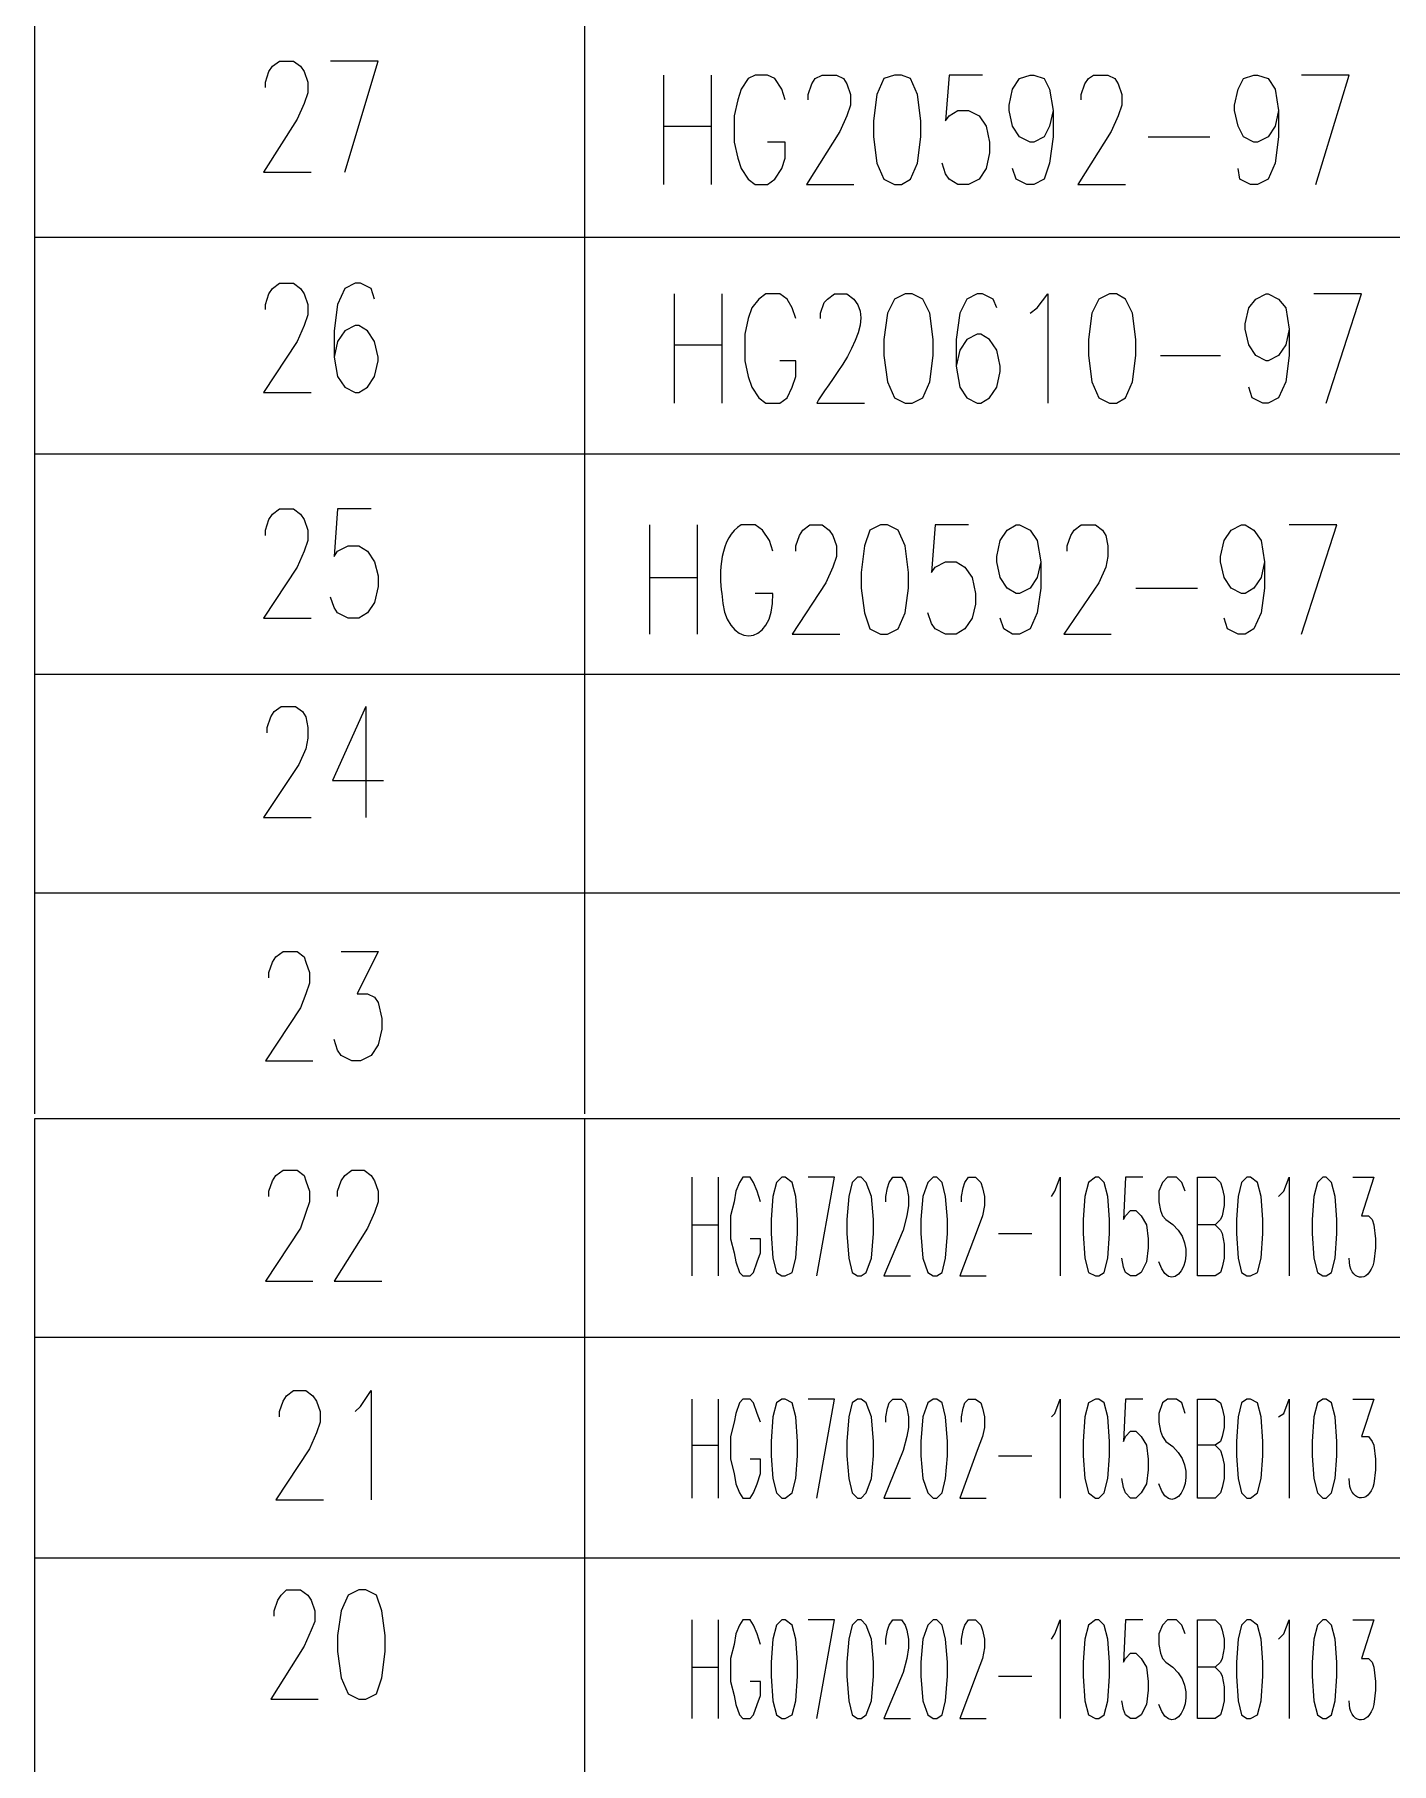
# Model space of a CAD drawing. Header units: millimetres. Extents: x 0 to 1648, y 27 to 2331.
# Drawn here: x 1140.3 to 1278.9, y 628.3 to 804.8 of the extents above; entities that cross this region are included whole.
import ezdxf

# ---------------------------------------------------------------- set-up
doc = ezdxf.new("R2010")
doc.units = ezdxf.units.MM
doc.layers.add('1', color=7, linetype='Continuous')

msp = doc.modelspace()

# ---------------------------------------------------------------- linework, layer by layer
at = {"layer": '1', "color": 0, "lineweight": 5}
for points in [[(1645.2, 806.451732), (1140.3, 806.451732), (1140.3, 784.131732)], [(1196.46, 806.451732), (1196.46, 784.131732)], [(1163.88, 799.431732), (1163.88, 799.971732), (1164.24, 801.051732), (1164.6, 801.591732), (1165.32, 802.131732), (1166.76, 802.131732), (1167.48, 801.591732), (1167.84, 801.051732), (1168.2, 799.971732), (1168.2, 798.891732), (1167.84, 797.811732), (1167.12, 796.191732), (1163.7, 790.791732), (1168.56, 790.791732)], [(1171.98, 790.791732), (1175.4, 802.131732), (1170.54, 802.131732)], [(1204.56, 800.691732), (1204.56, 789.531732)], [(1209.42, 800.691732), (1209.42, 789.531732)], [(1216.98, 798.171732), (1216.62, 799.251732), (1215.9, 800.331732), (1215.18, 800.691732), (1213.92, 800.691732), (1213.2, 800.331732), (1212.48, 799.251732), (1212.12, 798.171732), (1211.76, 796.551732), (1211.76, 793.851732), (1212.12, 792.231732), (1212.48, 791.151732), (1213.2, 790.071732), (1213.92, 789.531732), (1215.18, 789.531732), (1215.9, 790.071732), (1216.62, 791.151732), (1216.98, 792.231732), (1216.98, 793.851732), (1215.18, 793.851732)], [(1219.32, 798.171732), (1219.32, 798.711732), (1219.68, 799.791732), (1220.04, 800.331732), (1220.76, 800.691732), (1222.2, 800.691732), (1222.92, 800.331732), (1223.28, 799.791732), (1223.64, 798.711732), (1223.64, 797.631732), (1223.28, 796.551732), (1222.56, 794.931732), (1219.14, 789.531732), (1224, 789.531732)], [(1228.14, 800.691732), (1227.06, 800.331732), (1226.34, 798.711732), (1225.98, 796.011732), (1225.98, 794.391732), (1226.34, 791.691732), (1227.06, 790.071732), (1228.14, 789.531732), (1228.86, 789.531732), (1229.76, 790.071732), (1230.48, 791.691732), (1230.84, 794.391732), (1230.84, 796.011732), (1230.48, 798.711732), (1229.76, 800.331732), (1228.86, 800.691732), (1228.14, 800.691732)], [(1237.14, 800.691732), (1233.72, 800.691732), (1233.36, 796.011732), (1233.72, 796.551732), (1234.62, 797.091732), (1235.7, 797.091732), (1236.78, 796.551732), (1237.5, 795.471732), (1237.86, 793.851732), (1237.86, 792.771732), (1237.5, 791.151732), (1236.78, 790.071732), (1235.7, 789.531732), (1234.62, 789.531732), (1233.72, 790.071732), (1233.36, 790.611732), (1233, 791.691732)], [(1244.34, 797.091732), (1243.98, 795.471732), (1243.44, 794.391732), (1242.36, 793.851732), (1242, 793.851732), (1240.92, 794.391732), (1240.2, 795.471732), (1239.84, 797.091732), (1239.84, 797.631732), (1240.2, 799.251732), (1240.92, 800.331732), (1242, 800.691732), (1242.36, 800.691732), (1243.44, 800.331732), (1243.98, 799.251732), (1244.34, 797.091732), (1244.34, 794.391732), (1243.98, 791.691732), (1243.44, 790.071732), (1242.36, 789.531732), (1241.64, 789.531732), (1240.56, 790.071732), (1240.2, 791.151732)], [(1247.22, 798.171732), (1247.22, 798.711732), (1247.58, 799.791732), (1247.94, 800.331732), (1248.48, 800.691732), (1249.92, 800.691732), (1250.64, 800.331732), (1251, 799.791732), (1251.36, 798.711732), (1251.36, 797.631732), (1251, 796.551732), (1250.28, 794.931732), (1246.86, 789.531732), (1251.72, 789.531732)], [(1267.38, 797.091732), (1267.02, 795.471732), (1266.3, 794.391732), (1265.22, 793.851732), (1264.86, 793.851732), (1263.78, 794.391732), (1263.24, 795.471732), (1262.88, 797.091732), (1262.88, 797.631732), (1263.24, 799.251732), (1263.78, 800.331732), (1264.86, 800.691732), (1265.22, 800.691732), (1266.3, 800.331732), (1267.02, 799.251732), (1267.38, 797.091732), (1267.38, 794.391732), (1267.02, 791.691732), (1266.3, 790.071732), (1265.22, 789.531732), (1264.5, 789.531732), (1263.42, 790.071732), (1263.24, 791.151732)], [(1271.16, 789.531732), (1274.58, 800.691732), (1269.72, 800.691732)], [(1204.56, 795.471732), (1209.42, 795.471732)], [(1254.06, 794.391732), (1260.36, 794.391732)], [(1645.2, 784.131732), (1140.3, 784.131732), (1140.3, 761.811732)], [(1196.46, 784.131732), (1196.46, 761.811732)], [(1163.88, 776.751732), (1163.88, 777.291732), (1164.24, 778.371732), (1164.6, 778.911732), (1165.32, 779.451732), (1166.76, 779.451732), (1167.48, 778.911732), (1167.84, 778.371732), (1168.2, 777.291732), (1168.2, 776.211732), (1167.84, 775.131732), (1167.12, 773.511732), (1163.7, 768.291732), (1168.56, 768.291732)], [(1175.04, 777.831732), (1174.68, 778.911732), (1173.6, 779.451732), (1173.06, 779.451732), (1171.98, 778.911732), (1171.26, 777.291732), (1170.9, 774.591732), (1170.9, 771.891732), (1171.26, 769.911732), (1171.98, 768.831732), (1173.06, 768.291732), (1173.42, 768.291732), (1174.32, 768.831732), (1175.04, 769.911732), (1175.4, 771.531732), (1175.4, 771.891732), (1175.04, 773.511732), (1174.32, 774.591732), (1173.42, 775.131732), (1173.06, 775.131732), (1171.98, 774.591732), (1171.26, 773.511732), (1170.9, 771.891732)], [(1205.64, 778.371732), (1205.64, 767.211732)], [(1210.5, 778.371732), (1210.5, 767.211732)], [(1218.06, 775.851732), (1217.7, 776.931732), (1217.16, 777.831732), (1216.44, 778.371732), (1215, 778.371732), (1214.28, 777.831732), (1213.56, 776.931732), (1213.2, 775.851732), (1212.84, 774.231732), (1212.84, 771.531732), (1213.2, 769.911732), (1213.56, 768.831732), (1214.28, 767.751732), (1215, 767.211732), (1216.44, 767.211732), (1217.16, 767.751732), (1217.7, 768.831732), (1218.06, 769.911732), (1218.06, 771.531732), (1216.44, 771.531732)], [(1229.22, 778.371732), (1228.14, 777.831732), (1227.42, 776.391732), (1227.06, 773.691732), (1227.06, 772.071732), (1227.42, 769.371732), (1228.14, 767.751732), (1229.22, 767.211732), (1229.94, 767.211732), (1231.02, 767.751732), (1231.74, 769.371732), (1232.1, 772.071732), (1232.1, 773.691732), (1231.74, 776.391732), (1231.02, 777.831732), (1229.94, 778.371732), (1229.22, 778.371732)], [(1238.58, 776.931732), (1238.22, 777.831732), (1237.14, 778.371732), (1236.6, 778.371732), (1235.52, 777.831732), (1234.8, 776.391732), (1234.44, 773.691732), (1234.44, 770.991732), (1234.8, 768.831732), (1235.52, 767.751732), (1236.6, 767.211732), (1236.96, 767.211732), (1237.86, 767.751732), (1238.58, 768.831732), (1238.94, 770.451732), (1238.94, 770.991732), (1238.58, 772.611732), (1237.86, 773.691732), (1236.96, 774.231732), (1236.6, 774.231732), (1235.52, 773.691732), (1234.8, 772.611732), (1234.44, 770.991732)], [(1242, 776.391732), (1242.72, 776.931732), (1243.8, 778.371732), (1243.8, 767.211732)], [(1250.1, 778.371732), (1249.02, 777.831732), (1248.3, 776.391732), (1247.94, 773.691732), (1247.94, 772.071732), (1248.3, 769.371732), (1249.02, 767.751732), (1250.1, 767.211732), (1250.82, 767.211732), (1251.72, 767.751732), (1252.44, 769.371732), (1252.8, 772.071732), (1252.8, 773.691732), (1252.44, 776.391732), (1251.72, 777.831732), (1250.82, 778.371732), (1250.1, 778.371732)], [(1268.46, 774.771732), (1268.1, 773.151732), (1267.38, 772.071732), (1266.3, 771.531732), (1266.12, 771.531732), (1265.04, 772.071732), (1264.32, 773.151732), (1263.96, 774.771732), (1263.96, 775.311732), (1264.32, 776.931732), (1265.04, 777.831732), (1266.12, 778.371732), (1266.3, 778.371732), (1267.38, 777.831732), (1268.1, 776.931732), (1268.46, 774.771732), (1268.46, 772.071732), (1268.1, 769.371732), (1267.38, 767.751732), (1266.3, 767.211732), (1265.76, 767.211732), (1264.68, 767.751732), (1264.32, 768.831732)], [(1272.24, 767.211732), (1275.84, 778.371732), (1270.98, 778.371732)], [(1205.64, 773.151732), (1210.5, 773.151732)], [(1255.32, 772.071732), (1261.44, 772.071732)], [(1645.2, 761.991732), (1140.3, 761.991732), (1140.3, 739.491732)], [(1196.46, 761.991732), (1196.46, 739.491732)], [(1163.88, 753.711732), (1163.88, 754.251732), (1164.24, 755.331732), (1164.6, 755.871732), (1165.32, 756.411732), (1166.76, 756.411732), (1167.48, 755.871732), (1167.84, 755.331732), (1168.2, 754.251732), (1168.2, 753.171732), (1167.84, 752.091732), (1167.12, 750.471732), (1163.7, 745.251732), (1168.56, 745.251732)], [(1174.68, 756.411732), (1171.26, 756.411732), (1170.9, 751.551732), (1171.26, 752.091732), (1172.34, 752.631732), (1173.42, 752.631732), (1174.32, 752.091732), (1175.04, 751.011732), (1175.4, 749.571732), (1175.4, 748.491732), (1175.04, 746.871732), (1174.32, 745.791732), (1173.42, 745.251732), (1172.34, 745.251732), (1171.26, 745.791732), (1170.9, 746.331732), (1170.54, 747.411732)], [(1203.12, 754.791732), (1203.12, 743.631732)], [(1207.98, 754.791732), (1207.98, 743.631732)], [(1218.06, 752.091732), (1218.06, 752.631732), (1218.42, 753.711732), (1218.78, 754.251732), (1219.5, 754.791732), (1220.76, 754.791732), (1221.48, 754.251732), (1221.84, 753.711732), (1222.2, 752.631732), (1222.2, 751.551732), (1221.84, 750.471732), (1221.12, 748.851732), (1217.7, 743.631732), (1222.56, 743.631732)], [(1226.7, 754.791732), (1225.62, 754.251732), (1225.08, 752.631732), (1224.72, 749.931732), (1224.72, 748.311732), (1225.08, 745.791732), (1225.62, 744.171732), (1226.7, 743.631732), (1227.42, 743.631732), (1228.5, 744.171732), (1229.22, 745.791732), (1229.58, 748.311732), (1229.58, 749.931732), (1229.22, 752.631732), (1228.5, 754.251732), (1227.42, 754.791732), (1226.7, 754.791732)], [(1235.7, 754.791732), (1232.28, 754.791732), (1231.92, 749.931732), (1232.28, 750.471732), (1233.36, 751.011732), (1234.44, 751.011732), (1235.34, 750.471732), (1236.06, 749.391732), (1236.42, 747.771732), (1236.42, 746.691732), (1236.06, 745.251732), (1235.34, 744.171732), (1234.44, 743.631732), (1233.36, 743.631732), (1232.28, 744.171732), (1231.92, 744.711732), (1231.56, 745.791732)], [(1243.08, 751.011732), (1242.72, 749.391732), (1242, 748.311732), (1240.92, 747.771732), (1240.56, 747.771732), (1239.66, 748.311732), (1238.94, 749.391732), (1238.58, 751.011732), (1238.58, 751.551732), (1238.94, 753.171732), (1239.66, 754.251732), (1240.56, 754.791732), (1240.92, 754.791732), (1242, 754.251732), (1242.72, 753.171732), (1243.08, 751.011732), (1243.08, 748.311732), (1242.72, 745.791732), (1242, 744.171732), (1240.92, 743.631732), (1240.2, 743.631732), (1239.3, 744.171732), (1238.94, 745.251732)], [(1245.78, 752.091732), (1245.78, 752.631732), (1246.14, 753.711732), (1246.5, 754.251732), (1247.22, 754.791732), (1248.66, 754.791732), (1249.38, 754.251732), (1249.74, 753.711732), (1249.92, 752.631732), (1249.92, 751.551732), (1249.74, 750.471732), (1249.02, 748.851732), (1245.42, 743.631732), (1250.28, 743.631732)], [(1265.94, 751.011732), (1265.58, 749.391732), (1264.86, 748.311732), (1263.96, 747.771732), (1263.6, 747.771732), (1262.52, 748.311732), (1261.8, 749.391732), (1261.44, 751.011732), (1261.44, 751.551732), (1261.8, 753.171732), (1262.52, 754.251732), (1263.6, 754.791732), (1263.96, 754.791732), (1264.86, 754.251732), (1265.58, 753.171732), (1265.94, 751.011732), (1265.94, 748.311732), (1265.58, 745.791732), (1264.86, 744.171732), (1263.96, 743.631732), (1263.24, 743.631732), (1262.16, 744.171732), (1261.8, 745.251732)], [(1269.72, 743.631732), (1273.32, 754.791732), (1268.46, 754.791732)], [(1203.12, 749.391732), (1207.98, 749.391732)], [(1252.8, 748.311732), (1259.1, 748.311732)], [(1645.2, 739.491732), (1140.3, 739.491732), (1140.3, 717.171732)], [(1196.46, 739.491732), (1196.46, 717.171732)], [(1164.06, 733.551732), (1164.06, 734.091732), (1164.42, 735.171732), (1164.78, 735.711732), (1165.5, 736.251732), (1166.94, 736.251732), (1167.66, 735.711732), (1168.02, 735.171732), (1168.2, 734.091732), (1168.2, 733.011732), (1168.02, 731.931732), (1167.3, 730.311732), (1163.7, 724.911732), (1168.56, 724.911732)], [(1174.14, 736.251732), (1170.72, 728.691732), (1175.94, 728.691732)], [(1174.14, 736.251732), (1174.14, 724.911732)], [(1645.2, 717.171732), (1140.3, 717.171732), (1140.3, 694.671732)], [(1196.46, 717.171732), (1196.46, 694.671732)], [(1164.24, 708.531732), (1164.24, 709.071732), (1164.6, 710.151732), (1164.96, 710.691732), (1165.68, 711.231732), (1167.12, 711.231732), (1167.84, 710.691732), (1168.02, 710.151732), (1168.38, 709.071732), (1168.38, 707.991732), (1168.02, 706.911732), (1167.48, 705.471732), (1163.88, 700.071732), (1168.74, 700.071732)], [(1171.62, 711.231732), (1175.4, 711.231732), (1173.24, 706.911732), (1174.32, 706.911732), (1175.04, 706.551732), (1175.4, 706.011732), (1175.76, 704.391732), (1175.76, 703.311732), (1175.4, 701.691732), (1174.68, 700.611732), (1173.6, 700.071732), (1172.7, 700.071732), (1171.62, 700.611732), (1171.26, 701.151732), (1170.9, 702.231732)], [(1645.2, 694.131732), (1140.3, 694.131732), (1140.3, 671.811732)], [(1196.46, 694.131732), (1196.46, 671.811732)], [(1164.24, 686.211732), (1164.24, 686.751732), (1164.6, 687.831732), (1164.96, 688.371732), (1165.68, 688.911732), (1167.12, 688.911732), (1167.84, 688.371732), (1168.02, 687.831732), (1168.38, 686.751732), (1168.38, 685.671732), (1168.02, 684.591732), (1167.48, 682.971732), (1163.88, 677.571732), (1168.74, 677.571732)], [(1171.26, 686.211732), (1171.26, 686.751732), (1171.62, 687.831732), (1171.98, 688.371732), (1172.7, 688.911732), (1173.96, 688.911732), (1174.68, 688.371732), (1175.04, 687.831732), (1175.4, 686.751732), (1175.4, 685.671732), (1175.04, 684.591732), (1174.32, 682.971732), (1170.9, 677.571732), (1175.76, 677.571732)], [(1207.44, 688.191732), (1207.44, 678.111732)], [(1210.14, 688.191732), (1210.14, 678.111732)], [(1214.46, 685.671732), (1214.1, 686.751732), (1213.74, 687.651732), (1213.38, 688.191732), (1212.66, 688.191732), (1212.3, 687.651732), (1211.94, 686.751732), (1211.76, 685.671732), (1211.4, 684.231732), (1211.4, 681.891732), (1211.76, 680.451732), (1211.94, 679.551732), (1212.3, 678.471732), (1212.66, 678.111732), (1213.38, 678.111732), (1213.74, 678.471732), (1214.1, 679.551732), (1214.46, 680.451732), (1214.46, 681.891732), (1213.38, 681.891732)], [(1216.62, 688.191732), (1216.08, 687.651732), (1215.72, 686.211732), (1215.54, 683.871732), (1215.54, 682.431732), (1215.72, 679.911732), (1216.08, 678.471732), (1216.62, 678.111732), (1216.98, 678.111732), (1217.7, 678.471732), (1218.06, 679.911732), (1218.24, 682.431732), (1218.24, 683.871732), (1218.06, 686.211732), (1217.7, 687.651732), (1216.98, 688.191732), (1216.62, 688.191732)], [(1220.22, 678.111732), (1222.02, 688.191732), (1219.32, 688.191732)], [(1224.36, 688.191732), (1223.82, 687.651732), (1223.46, 686.211732), (1223.28, 683.871732), (1223.28, 682.431732), (1223.46, 679.911732), (1223.82, 678.471732), (1224.36, 678.111732), (1224.72, 678.111732), (1225.26, 678.471732), (1225.8, 679.911732), (1225.98, 682.431732), (1225.98, 683.871732), (1225.8, 686.211732), (1225.26, 687.651732), (1224.72, 688.191732), (1224.36, 688.191732)], [(1227.24, 685.671732), (1227.24, 686.211732), (1227.42, 687.111732), (1227.6, 687.651732), (1227.96, 688.191732), (1228.86, 688.191732), (1229.22, 687.651732), (1229.4, 687.111732), (1229.58, 686.211732), (1229.58, 685.311732), (1229.4, 684.231732), (1229.04, 682.791732), (1227.06, 678.111732), (1229.76, 678.111732)], [(1232.1, 688.191732), (1231.56, 687.651732), (1231.02, 686.211732), (1230.84, 683.871732), (1230.84, 682.431732), (1231.02, 679.911732), (1231.56, 678.471732), (1232.1, 678.111732), (1232.46, 678.111732), (1233, 678.471732), (1233.36, 679.911732), (1233.54, 682.431732), (1233.54, 683.871732), (1233.36, 686.211732), (1233, 687.651732), (1232.46, 688.191732), (1232.1, 688.191732)], [(1234.98, 685.671732), (1234.98, 686.211732), (1235.16, 687.111732), (1235.34, 687.651732), (1235.7, 688.191732), (1236.42, 688.191732), (1236.96, 687.651732), (1237.14, 687.111732), (1237.32, 686.211732), (1237.32, 685.311732), (1237.14, 684.231732), (1236.6, 682.791732), (1234.8, 678.111732), (1237.5, 678.111732)], [(1244.16, 686.211732), (1244.52, 686.751732), (1245.06, 688.191732), (1245.06, 678.111732)], [(1248.66, 688.191732), (1247.94, 687.651732), (1247.58, 686.211732), (1247.4, 683.871732), (1247.4, 682.431732), (1247.58, 679.911732), (1247.94, 678.471732), (1248.66, 678.111732), (1249.02, 678.111732), (1249.56, 678.471732), (1249.92, 679.911732), (1250.1, 682.431732), (1250.1, 683.871732), (1249.92, 686.211732), (1249.56, 687.651732), (1249.02, 688.191732), (1248.66, 688.191732)], [(1253.52, 688.191732), (1251.72, 688.191732), (1251.54, 683.871732), (1251.72, 684.231732), (1252.26, 684.771732), (1252.8, 684.771732), (1253.34, 684.231732), (1253.88, 683.331732), (1254.06, 681.891732), (1254.06, 680.991732), (1253.88, 679.551732), (1253.34, 678.471732), (1252.8, 678.111732), (1252.26, 678.111732), (1251.72, 678.471732), (1251.54, 679.011732), (1251.36, 679.911732)], [(1259.1, 678.111732), (1259.1, 688.191732), (1260.9, 688.191732), (1261.44, 687.651732), (1261.62, 687.111732), (1261.8, 686.211732), (1261.8, 685.311732), (1261.62, 684.231732), (1261.44, 683.871732), (1260.9, 683.331732), (1259.1, 683.331732)], [(1264.14, 688.191732), (1263.6, 687.651732), (1263.24, 686.211732), (1263.06, 683.871732), (1263.06, 682.431732), (1263.24, 679.911732), (1263.6, 678.471732), (1264.14, 678.111732), (1264.5, 678.111732), (1265.22, 678.471732), (1265.58, 679.911732), (1265.76, 682.431732), (1265.76, 683.871732), (1265.58, 686.211732), (1265.22, 687.651732), (1264.5, 688.191732), (1264.14, 688.191732)], [(1267.38, 686.211732), (1267.92, 686.751732), (1268.46, 688.191732), (1268.46, 678.111732)], [(1271.88, 688.191732), (1271.34, 687.651732), (1270.98, 686.211732), (1270.8, 683.871732), (1270.8, 682.431732), (1270.98, 679.911732), (1271.34, 678.471732), (1271.88, 678.111732), (1272.24, 678.111732), (1272.78, 678.471732), (1273.14, 679.911732), (1273.32, 682.431732), (1273.32, 683.871732), (1273.14, 686.211732), (1272.78, 687.651732), (1272.24, 688.191732), (1271.88, 688.191732)], [(1207.44, 683.331732), (1210.14, 683.331732)], [(1260.9, 683.331732), (1261.44, 682.791732), (1261.62, 682.431732), (1261.8, 681.351732), (1261.8, 679.911732), (1261.62, 679.011732), (1261.44, 678.471732), (1260.9, 678.111732), (1259.1, 678.111732)], [(1238.76, 682.431732), (1242.18, 682.431732)], [(1645.2, 671.811732), (1140.3, 671.811732), (1140.3, 649.311732)], [(1196.46, 671.811732), (1196.46, 649.311732)], [(1165.32, 663.711732), (1165.32, 664.251732), (1165.68, 665.331732), (1166.04, 665.871732), (1166.76, 666.411732), (1168.02, 666.411732), (1168.74, 665.871732), (1169.1, 665.331732), (1169.46, 664.251732), (1169.46, 663.171732), (1169.1, 662.091732), (1168.38, 660.471732), (1164.96, 655.251732), (1169.82, 655.251732)], [(1173.06, 664.251732), (1173.6, 664.791732), (1174.68, 666.411732), (1174.68, 655.251732)], [(1207.44, 665.511732), (1207.44, 655.431732)], [(1210.14, 665.511732), (1210.14, 655.431732)], [(1214.46, 663.171732), (1214.1, 664.071732), (1213.74, 665.151732), (1213.38, 665.511732), (1212.66, 665.511732), (1212.3, 665.151732), (1211.94, 664.071732), (1211.76, 663.171732), (1211.4, 661.731732), (1211.4, 659.391732), (1211.76, 657.951732), (1211.94, 656.871732), (1212.3, 655.971732), (1212.66, 655.431732), (1213.38, 655.431732), (1213.74, 655.971732), (1214.1, 656.871732), (1214.46, 657.951732), (1214.46, 659.391732), (1213.38, 659.391732)], [(1216.62, 665.511732), (1216.08, 665.151732), (1215.72, 663.711732), (1215.54, 661.191732), (1215.54, 659.751732), (1215.72, 657.411732), (1216.08, 655.971732), (1216.62, 655.431732), (1216.98, 655.431732), (1217.7, 655.971732), (1218.06, 657.411732), (1218.24, 659.751732), (1218.24, 661.191732), (1218.06, 663.711732), (1217.7, 665.151732), (1216.98, 665.511732), (1216.62, 665.511732)], [(1220.22, 655.431732), (1222.02, 665.511732), (1219.32, 665.511732)], [(1224.36, 665.511732), (1223.82, 665.151732), (1223.46, 663.711732), (1223.28, 661.191732), (1223.28, 659.751732), (1223.46, 657.411732), (1223.82, 655.971732), (1224.36, 655.431732), (1224.72, 655.431732), (1225.26, 655.971732), (1225.8, 657.411732), (1225.98, 659.751732), (1225.98, 661.191732), (1225.8, 663.711732), (1225.26, 665.151732), (1224.72, 665.511732), (1224.36, 665.511732)], [(1227.24, 663.171732), (1227.24, 663.711732), (1227.42, 664.611732), (1227.6, 665.151732), (1227.96, 665.511732), (1228.86, 665.511732), (1229.22, 665.151732), (1229.4, 664.611732), (1229.58, 663.711732), (1229.58, 662.631732), (1229.4, 661.731732), (1229.04, 660.291732), (1227.06, 655.431732), (1229.76, 655.431732)], [(1232.1, 665.511732), (1231.56, 665.151732), (1231.02, 663.711732), (1230.84, 661.191732), (1230.84, 659.751732), (1231.02, 657.411732), (1231.56, 655.971732), (1232.1, 655.431732), (1232.46, 655.431732), (1233, 655.971732), (1233.36, 657.411732), (1233.54, 659.751732), (1233.54, 661.191732), (1233.36, 663.711732), (1233, 665.151732), (1232.46, 665.511732), (1232.1, 665.511732)], [(1234.98, 663.171732), (1234.98, 663.711732), (1235.16, 664.611732), (1235.34, 665.151732), (1235.7, 665.511732), (1236.42, 665.511732), (1236.96, 665.151732), (1237.14, 664.611732), (1237.32, 663.711732), (1237.32, 662.631732), (1237.14, 661.731732), (1236.6, 660.291732), (1234.8, 655.431732), (1237.5, 655.431732)], [(1244.16, 663.711732), (1244.52, 664.071732), (1245.06, 665.511732), (1245.06, 655.431732)], [(1248.66, 665.511732), (1247.94, 665.151732), (1247.58, 663.711732), (1247.4, 661.191732), (1247.4, 659.751732), (1247.58, 657.411732), (1247.94, 655.971732), (1248.66, 655.431732), (1249.02, 655.431732), (1249.56, 655.971732), (1249.92, 657.411732), (1250.1, 659.751732), (1250.1, 661.191732), (1249.92, 663.711732), (1249.56, 665.151732), (1249.02, 665.511732), (1248.66, 665.511732)], [(1253.52, 665.511732), (1251.72, 665.511732), (1251.54, 661.191732), (1251.72, 661.731732), (1252.26, 662.271732), (1252.8, 662.271732), (1253.34, 661.731732), (1253.88, 660.831732), (1254.06, 659.391732), (1254.06, 658.311732), (1253.88, 656.871732), (1253.34, 655.971732), (1252.8, 655.431732), (1252.26, 655.431732), (1251.72, 655.971732), (1251.54, 656.511732), (1251.36, 657.411732)], [(1259.1, 655.431732), (1259.1, 665.511732), (1260.9, 665.511732), (1261.44, 665.151732), (1261.62, 664.611732), (1261.8, 663.711732), (1261.8, 662.631732), (1261.62, 661.731732), (1261.44, 661.191732), (1260.9, 660.831732), (1259.1, 660.831732)], [(1264.14, 665.511732), (1263.6, 665.151732), (1263.24, 663.711732), (1263.06, 661.191732), (1263.06, 659.751732), (1263.24, 657.411732), (1263.6, 655.971732), (1264.14, 655.431732), (1264.5, 655.431732), (1265.22, 655.971732), (1265.58, 657.411732), (1265.76, 659.751732), (1265.76, 661.191732), (1265.58, 663.711732), (1265.22, 665.151732), (1264.5, 665.511732), (1264.14, 665.511732)], [(1267.38, 663.711732), (1267.92, 664.071732), (1268.46, 665.511732), (1268.46, 655.431732)], [(1271.88, 665.511732), (1271.34, 665.151732), (1270.98, 663.711732), (1270.8, 661.191732), (1270.8, 659.751732), (1270.98, 657.411732), (1271.34, 655.971732), (1271.88, 655.431732), (1272.24, 655.431732), (1272.78, 655.971732), (1273.14, 657.411732), (1273.32, 659.751732), (1273.32, 661.191732), (1273.14, 663.711732), (1272.78, 665.151732), (1272.24, 665.511732), (1271.88, 665.511732)], [(1207.44, 660.831732), (1210.14, 660.831732)], [(1260.9, 660.831732), (1261.44, 660.291732), (1261.62, 659.751732), (1261.8, 658.851732), (1261.8, 657.411732), (1261.62, 656.511732), (1261.44, 655.971732), (1260.9, 655.431732), (1259.1, 655.431732)], [(1238.76, 659.751732), (1242.18, 659.751732)], [(1645.2, 649.311732), (1140.3, 649.311732), (1140.3, 626.811732)], [(1196.46, 649.311732), (1196.46, 626.811732)], [(1164.78, 643.371732), (1164.78, 643.911732), (1165.14, 644.991732), (1165.5, 645.531732), (1166.04, 646.071732), (1167.48, 646.071732), (1168.2, 645.531732), (1168.56, 644.991732), (1168.92, 643.911732), (1168.92, 642.831732), (1168.56, 641.931732), (1167.84, 640.311732), (1164.42, 634.911732), (1169.28, 634.911732)], [(1173.42, 646.071732), (1172.34, 645.531732), (1171.62, 643.911732), (1171.26, 641.391732), (1171.26, 639.771732), (1171.62, 637.071732), (1172.34, 635.451732), (1173.42, 634.911732), (1174.14, 634.911732), (1175.22, 635.451732), (1175.76, 637.071732), (1176.12, 639.771732), (1176.12, 641.391732), (1175.76, 643.911732), (1175.22, 645.531732), (1174.14, 646.071732), (1173.42, 646.071732)], [(1207.44, 643.011732), (1207.44, 632.931732)], [(1210.14, 643.011732), (1210.14, 632.931732)], [(1214.46, 640.491732), (1214.1, 641.571732), (1213.74, 642.471732), (1213.38, 643.011732), (1212.66, 643.011732), (1212.3, 642.471732), (1211.94, 641.571732), (1211.76, 640.491732), (1211.4, 639.051732), (1211.4, 636.711732), (1211.76, 635.271732), (1211.94, 634.371732), (1212.3, 633.291732), (1212.66, 632.931732), (1213.38, 632.931732), (1213.74, 633.291732), (1214.1, 634.371732), (1214.46, 635.271732), (1214.46, 636.711732), (1213.38, 636.711732)], [(1216.62, 643.011732), (1216.08, 642.471732), (1215.72, 641.031732), (1215.54, 638.691732), (1215.54, 637.251732), (1215.72, 634.731732), (1216.08, 633.291732), (1216.62, 632.931732), (1216.98, 632.931732), (1217.7, 633.291732), (1218.06, 634.731732), (1218.24, 637.251732), (1218.24, 638.691732), (1218.06, 641.031732), (1217.7, 642.471732), (1216.98, 643.011732), (1216.62, 643.011732)], [(1220.22, 632.931732), (1222.02, 643.011732), (1219.32, 643.011732)], [(1224.36, 643.011732), (1223.82, 642.471732), (1223.46, 641.031732), (1223.28, 638.691732), (1223.28, 637.251732), (1223.46, 634.731732), (1223.82, 633.291732), (1224.36, 632.931732), (1224.72, 632.931732), (1225.26, 633.291732), (1225.8, 634.731732), (1225.98, 637.251732), (1225.98, 638.691732), (1225.8, 641.031732), (1225.26, 642.471732), (1224.72, 643.011732), (1224.36, 643.011732)], [(1227.24, 640.491732), (1227.24, 641.031732), (1227.42, 641.931732), (1227.6, 642.471732), (1227.96, 643.011732), (1228.86, 643.011732), (1229.22, 642.471732), (1229.4, 641.931732), (1229.58, 641.031732), (1229.58, 640.131732), (1229.4, 639.051732), (1229.04, 637.611732), (1227.06, 632.931732), (1229.76, 632.931732)], [(1232.1, 643.011732), (1231.56, 642.471732), (1231.02, 641.031732), (1230.84, 638.691732), (1230.84, 637.251732), (1231.02, 634.731732), (1231.56, 633.291732), (1232.1, 632.931732), (1232.46, 632.931732), (1233, 633.291732), (1233.36, 634.731732), (1233.54, 637.251732), (1233.54, 638.691732), (1233.36, 641.031732), (1233, 642.471732), (1232.46, 643.011732), (1232.1, 643.011732)], [(1234.98, 640.491732), (1234.98, 641.031732), (1235.16, 641.931732), (1235.34, 642.471732), (1235.7, 643.011732), (1236.42, 643.011732), (1236.96, 642.471732), (1237.14, 641.931732), (1237.32, 641.031732), (1237.32, 640.131732), (1237.14, 639.051732), (1236.6, 637.611732), (1234.8, 632.931732), (1237.5, 632.931732)], [(1244.16, 641.031732), (1244.52, 641.571732), (1245.06, 643.011732), (1245.06, 632.931732)], [(1248.66, 643.011732), (1247.94, 642.471732), (1247.58, 641.031732), (1247.4, 638.691732), (1247.4, 637.251732), (1247.58, 634.731732), (1247.94, 633.291732), (1248.66, 632.931732), (1249.02, 632.931732), (1249.56, 633.291732), (1249.92, 634.731732), (1250.1, 637.251732), (1250.1, 638.691732), (1249.92, 641.031732), (1249.56, 642.471732), (1249.02, 643.011732), (1248.66, 643.011732)], [(1253.52, 643.011732), (1251.72, 643.011732), (1251.54, 638.691732), (1251.72, 639.051732), (1252.26, 639.591732), (1252.8, 639.591732), (1253.34, 639.051732), (1253.88, 638.151732), (1254.06, 636.711732), (1254.06, 635.811732), (1253.88, 634.371732), (1253.34, 633.291732), (1252.8, 632.931732), (1252.26, 632.931732), (1251.72, 633.291732), (1251.54, 633.831732), (1251.36, 634.731732)], [(1259.1, 632.931732), (1259.1, 643.011732), (1260.9, 643.011732), (1261.44, 642.471732), (1261.62, 641.931732), (1261.8, 641.031732), (1261.8, 640.131732), (1261.62, 639.051732), (1261.44, 638.691732), (1260.9, 638.151732), (1259.1, 638.151732)], [(1264.14, 643.011732), (1263.6, 642.471732), (1263.24, 641.031732), (1263.06, 638.691732), (1263.06, 637.251732), (1263.24, 634.731732), (1263.6, 633.291732), (1264.14, 632.931732), (1264.5, 632.931732), (1265.22, 633.291732), (1265.58, 634.731732), (1265.76, 637.251732), (1265.76, 638.691732), (1265.58, 641.031732), (1265.22, 642.471732), (1264.5, 643.011732), (1264.14, 643.011732)], [(1267.38, 641.031732), (1267.92, 641.571732), (1268.46, 643.011732), (1268.46, 632.931732)], [(1271.88, 643.011732), (1271.34, 642.471732), (1270.98, 641.031732), (1270.8, 638.691732), (1270.8, 637.251732), (1270.98, 634.731732), (1271.34, 633.291732), (1271.88, 632.931732), (1272.24, 632.931732), (1272.78, 633.291732), (1273.14, 634.731732), (1273.32, 637.251732), (1273.32, 638.691732), (1273.14, 641.031732), (1272.78, 642.471732), (1272.24, 643.011732), (1271.88, 643.011732)], [(1207.44, 638.151732), (1210.14, 638.151732)], [(1238.76, 637.251732), (1242.18, 637.251732)], [(1260.9, 638.151732), (1261.44, 637.611732), (1261.62, 637.251732), (1261.8, 636.171732), (1261.8, 634.731732), (1261.62, 633.831732), (1261.44, 633.291732), (1260.9, 632.931732), (1259.1, 632.931732)]]:
    msp.add_lwpolyline(points, dxfattribs=at)
for points, knots in [([(1220.58, 775.851732), (1220.58, 775.851732), (1220.58, 776.391732), (1220.58, 776.391732), (1220.58, 776.391732), (1220.94, 777.471732), (1220.94, 777.471732), (1220.94, 777.471732), (1221.3, 777.831732), (1221.3, 777.831732), (1221.3, 777.831732), (1222.02, 778.371732), (1222.02, 778.371732), (1222.02, 778.371732), (1223.28, 778.371732), (1223.28, 778.371732), (1223.28, 778.371732), (1224, 777.831732), (1224, 777.831732), (1226.7, 774.951732), (1220.76, 768.651732), (1220.22, 767.211732), (1220.22, 767.211732), (1225.08, 767.211732), (1225.08, 767.211732)], [0, 0, 0, 0, 1, 1, 1, 2, 2, 2, 3, 3, 3, 4, 4, 4, 5, 5, 5, 6, 6, 6, 7, 7, 7, 8, 8, 8, 8]), ([(1215.72, 752.091732), (1215.72, 752.091732), (1215.36, 753.171732), (1215.36, 753.171732), (1215.36, 753.171732), (1214.64, 754.251732), (1214.64, 754.251732), (1214.64, 754.251732), (1213.92, 754.791732), (1213.92, 754.791732), (1213.92, 754.791732), (1212.48, 754.791732), (1212.48, 754.791732), (1210.32, 753.531732), (1210.14, 749.751732), (1210.5, 747.771732), (1210.68, 742.011732), (1215.9, 742.011732), (1215.72, 747.771732), (1215.72, 747.771732), (1213.92, 747.771732), (1213.92, 747.771732)], [0, 0, 0, 0, 1, 1, 1, 2, 2, 2, 3, 3, 3, 4, 4, 4, 5, 5, 5, 6, 6, 6, 7, 7, 7, 7]), ([(1257.84, 686.751732), (1257.84, 686.751732), (1257.48, 687.651732), (1257.48, 687.651732), (1257.48, 687.651732), (1256.94, 688.191732), (1256.94, 688.191732), (1256.94, 688.191732), (1256.04, 688.191732), (1256.04, 688.191732), (1256.04, 688.191732), (1255.5, 687.651732), (1255.5, 687.651732), (1255.5, 687.651732), (1255.14, 686.751732), (1255.14, 686.751732), (1255.14, 686.751732), (1255.14, 685.671732), (1255.14, 685.671732), (1255.14, 685.671732), (1255.32, 684.771732), (1255.32, 684.771732), (1255.32, 684.771732), (1255.5, 684.231732), (1255.5, 684.231732), (1255.5, 684.231732), (1255.86, 683.871732), (1255.86, 683.871732), (1260.18, 681.351732), (1256.58, 675.051732), (1255.14, 679.551732)], [0, 0, 0, 0, 1, 1, 1, 2, 2, 2, 3, 3, 3, 4, 4, 4, 5, 5, 5, 6, 6, 6, 7, 7, 7, 8, 8, 8, 9, 9, 9, 10, 10, 10, 10]), ([(1274.94, 688.191732), (1274.94, 688.191732), (1277.1, 688.191732), (1277.1, 688.191732), (1277.1, 688.191732), (1275.84, 684.231732), (1275.84, 684.231732), (1275.84, 684.231732), (1276.56, 684.231732), (1276.56, 684.231732), (1276.56, 684.231732), (1276.92, 683.871732), (1276.92, 683.871732), (1276.92, 683.871732), (1277.1, 683.331732), (1277.1, 683.331732), (1277.1, 683.331732), (1277.28, 681.891732), (1277.28, 681.891732), (1277.28, 681.891732), (1277.28, 680.991732), (1277.28, 680.991732), (1277.28, 680.991732), (1277.1, 679.551732), (1277.1, 679.551732), (1276.56, 677.211732), (1274.58, 677.571732), (1274.58, 679.911732)], [0, 0, 0, 0, 1, 1, 1, 2, 2, 2, 3, 3, 3, 4, 4, 4, 5, 5, 5, 6, 6, 6, 7, 7, 7, 8, 8, 8, 9, 9, 9, 9]), ([(1257.84, 664.071732), (1257.84, 664.071732), (1257.48, 665.151732), (1257.48, 665.151732), (1257.48, 665.151732), (1256.94, 665.511732), (1256.94, 665.511732), (1256.94, 665.511732), (1256.04, 665.511732), (1256.04, 665.511732), (1256.04, 665.511732), (1255.5, 665.151732), (1255.5, 665.151732), (1255.5, 665.151732), (1255.14, 664.071732), (1255.14, 664.071732), (1255.14, 664.071732), (1255.14, 663.171732), (1255.14, 663.171732), (1255.14, 663.171732), (1255.32, 662.271732), (1255.32, 662.271732), (1255.32, 662.271732), (1255.5, 661.731732), (1255.5, 661.731732), (1255.5, 661.731732), (1255.86, 661.191732), (1255.86, 661.191732), (1260.18, 658.671732), (1256.58, 652.371732), (1255.14, 656.871732)], [0, 0, 0, 0, 1, 1, 1, 2, 2, 2, 3, 3, 3, 4, 4, 4, 5, 5, 5, 6, 6, 6, 7, 7, 7, 8, 8, 8, 9, 9, 9, 10, 10, 10, 10]), ([(1274.94, 665.511732), (1274.94, 665.511732), (1277.1, 665.511732), (1277.1, 665.511732), (1277.1, 665.511732), (1275.84, 661.731732), (1275.84, 661.731732), (1275.84, 661.731732), (1276.56, 661.731732), (1276.56, 661.731732), (1276.56, 661.731732), (1276.92, 661.191732), (1276.92, 661.191732), (1276.92, 661.191732), (1277.1, 660.831732), (1277.1, 660.831732), (1277.1, 660.831732), (1277.28, 659.391732), (1277.28, 659.391732), (1277.28, 659.391732), (1277.28, 658.311732), (1277.28, 658.311732), (1277.28, 658.311732), (1277.1, 656.871732), (1277.1, 656.871732), (1276.56, 654.711732), (1274.58, 655.071732), (1274.58, 657.411732)], [0, 0, 0, 0, 1, 1, 1, 2, 2, 2, 3, 3, 3, 4, 4, 4, 5, 5, 5, 6, 6, 6, 7, 7, 7, 8, 8, 8, 9, 9, 9, 9]), ([(1257.84, 641.571732), (1257.84, 641.571732), (1257.48, 642.471732), (1257.48, 642.471732), (1257.48, 642.471732), (1256.94, 643.011732), (1256.94, 643.011732), (1256.94, 643.011732), (1256.04, 643.011732), (1256.04, 643.011732), (1256.04, 643.011732), (1255.5, 642.471732), (1255.5, 642.471732), (1255.5, 642.471732), (1255.14, 641.571732), (1255.14, 641.571732), (1255.14, 641.571732), (1255.14, 640.491732), (1255.14, 640.491732), (1255.14, 640.491732), (1255.32, 639.591732), (1255.32, 639.591732), (1255.32, 639.591732), (1255.5, 639.051732), (1255.5, 639.051732), (1255.5, 639.051732), (1255.86, 638.691732), (1255.86, 638.691732), (1260.18, 636.171732), (1256.58, 629.871732), (1255.14, 634.371732)], [0, 0, 0, 0, 1, 1, 1, 2, 2, 2, 3, 3, 3, 4, 4, 4, 5, 5, 5, 6, 6, 6, 7, 7, 7, 8, 8, 8, 9, 9, 9, 10, 10, 10, 10]), ([(1274.94, 643.011732), (1274.94, 643.011732), (1277.1, 643.011732), (1277.1, 643.011732), (1277.1, 643.011732), (1275.84, 639.051732), (1275.84, 639.051732), (1275.84, 639.051732), (1276.56, 639.051732), (1276.56, 639.051732), (1276.56, 639.051732), (1276.92, 638.691732), (1276.92, 638.691732), (1276.92, 638.691732), (1277.1, 638.151732), (1277.1, 638.151732), (1277.1, 638.151732), (1277.28, 636.711732), (1277.28, 636.711732), (1277.28, 636.711732), (1277.28, 635.811732), (1277.28, 635.811732), (1277.28, 635.811732), (1277.1, 634.371732), (1277.1, 634.371732), (1276.56, 632.031732), (1274.58, 632.391732), (1274.58, 634.731732)], [0, 0, 0, 0, 1, 1, 1, 2, 2, 2, 3, 3, 3, 4, 4, 4, 5, 5, 5, 6, 6, 6, 7, 7, 7, 8, 8, 8, 9, 9, 9, 9])]:
    msp.add_open_spline(points, degree=3, knots=knots, dxfattribs=at)

doc.saveas('drawing.dxf')
